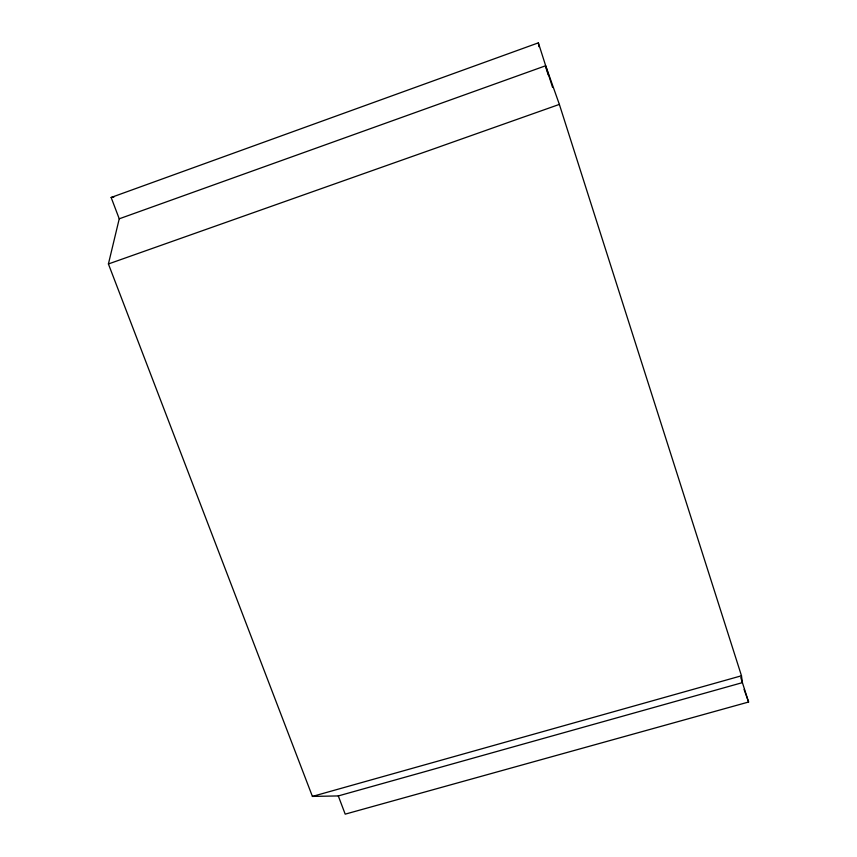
<?xml version="1.0" encoding="UTF-8"?>
<svg xmlns="http://www.w3.org/2000/svg" width="857" height="857" viewBox="0 0 857 857"><rect width="100%" height="100%" fill="white"/><g stroke="black" fill="none" stroke-linecap="round" stroke-linejoin="round"><path stroke-width="1.29" d="M119.241 218.803L545.673 65.753L559.364 104.404L741.487 675.777L742.408 682.633L338.29 795.928L312.409 796.421L108.411 263.967L119.241 218.803L111.142 197.464L538.367 42.85L552.583 87.414M108.411 263.967L559.364 104.404M312.409 796.421L741.487 675.777M740.78 677.533L748.589 702.022L345.2 814.15L338.29 795.928M111.142 197.464L113.799 197.228M744.08 689.424L748.589 702.022M545.823 67.349L548.255 75.009M538.367 42.85L538.892 46.685"/></g></svg>
